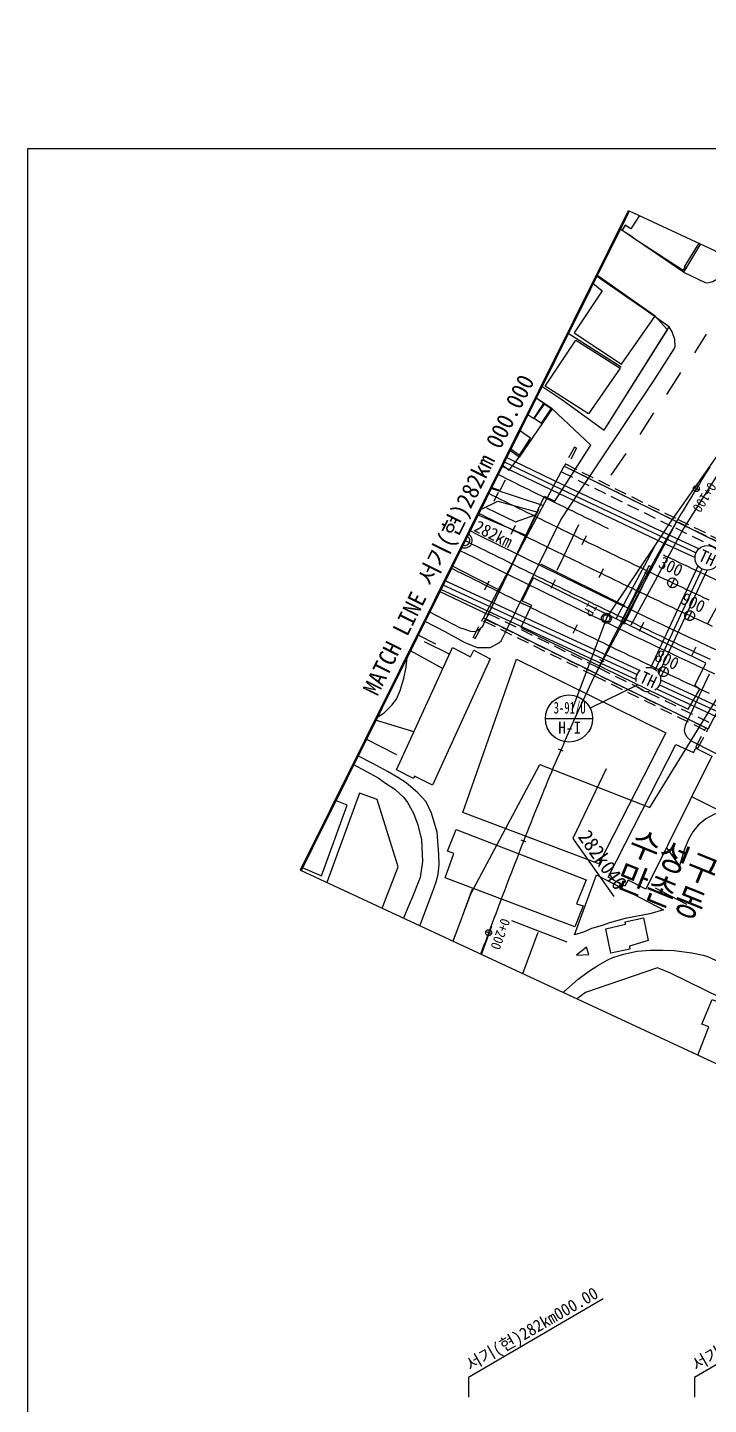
# Model space of a CAD drawing. Header units: millimetres. Extents: x 4198 to 4994, y 1103 to 1809.
# Drawn here: x 4197.9 to 4336.5, y 1363.4 to 1643.8 of the extents above; entities that cross this region are included whole.
import ezdxf
from ezdxf.enums import TextEntityAlignment as Align
from ezdxf.xclip import XClip

# ---------------------------------------------------------------- set-up
doc = ezdxf.new("R2010")
doc.units = ezdxf.units.MM
doc.header["$LTSCALE"] = 10
doc.header["$MEASUREMENT"] = 0
doc.header["$XCLIPFRAME"] = 2
for name, pattern in [('A-CENTR01', [2, 1.25, -0.25, 0.25, -0.25]), ('DASHED', [0.75, 0.5, -0.25]), ('HIDDEN', [0.375, 0.25, -0.125])]:
    doc.linetypes.add(name, pattern=pattern)
for name, color, linetype in [('TD-MANH', 4, 'Continuous'), ('TN-CABL', 4, 'Continuous'), ('TN-MACL', 6, 'A-CENTR01'), ('TN-MACT', 6, 'Continuous'), ('TN-MANH', 4, 'Continuous'), ('TZ-BASE', 253, 'Continuous'), ('TZ-CABL', 4, 'Continuous'), ('TZ-LEAL', 1, 'Continuous'), ('TZ-LEAT', 3, 'Continuous')]:
    doc.layers.add(name, color=color, linetype=linetype)
doc.layers.add('TX-PAPR', color=2, linetype='Continuous', plot=False)
doc.styles.get("Standard").update_dxf_attribs({"font": 'GulimChe.ttf'})
doc.styles.add('SYMBTEXT', font='GulimChe.ttf')
doc.linetypes.add('TRACKS', pattern='A,3.81,[130,ltypeshp.shx,S=6.35,R=0,X=0,Y=0],3.81', length=7.62)
doc.linetypes.add('ZIGZAG', pattern='A,0.0001,-0.2,[131,ltypeshp.shx,S=0.2,R=0,X=-0.2,Y=0],-0.4,[131,ltypeshp.shx,S=0.2,R=180,X=0.2,Y=0],-0.2', length=0.8001)

# ---------------------------------------------------------------- blocks, each defined once
blk = doc.blocks.new('TTTW101-2')
blk.add_line((-6, 0), (6, 0))
blk.add_circle((0, 0), 6)
at = {"style": 'SYMBTEXT'}
for tag, p in [('TTTW_TITLE_1', (0.17, 2.77)), ('TTTW_TITLE_2', (0.17, -2.31))]:
    blk.add_attdef(tag, text='', height=3, dxfattribs=at).set_placement(p, align=Align.MIDDLE_CENTER)
blk = doc.blocks.new('jd-fjfj56fjfj')
at = {"layer": 'TZ-BASE', "flags": 128}
for points in [[(68.53, 37.75), (58.93, 33.04)], [(62.18, 20.69), (55.41, 6.53), (63.77, -5.33)]]:
    blk.add_lwpolyline(points, dxfattribs=at)
at = {"layer": 'TZ-BASE'}
ref = blk.add_blockref('TTTW101-2', (54.62, 30.92), dxfattribs=dict(at, xscale=0.7999999999651517, yscale=0.7999999999651517, zscale=0.7999999999651517, rotation=359.999999997014))
ref.add_attrib('TTTW_TITLE_1', '3-91/U', dxfattribs={"layer": '0', "height": 2.4, "style": 'SYMBTEXT', "width": 0.7}).set_placement((54.75, 33.14), align=Align.MIDDLE_CENTER)
ref.add_attrib('TTTW_TITLE_2', 'H-I', dxfattribs={"layer": '0', "height": 2.4, "style": 'SYMBTEXT'}).set_placement((54.75, 29.07), align=Align.MIDDLE_CENTER)
blk.add_text('282k046', height=3, rotation=305.1994, dxfattribs=at).set_placement((56.32, 6.85))
blk = doc.blocks.new('1-IP')
at = {"color": 0}
for radius in [1, 0.7]:
    blk.add_circle((0, 0), radius, dxfattribs=at)
blk = doc.blocks.new('JD-DHDHGDGH')
at = {"layer": 'TZ-BASE', "linetype": 'HIDDEN'}
for p, q in [((22.3, 19.03), (20.23, 15.15)), ((22.75, 18.81), (20.91, 15.37)), ((22.75, 18.81), (22.3, 19.03)), ((19.62, 13.99), (20.23, 15.14)), ((42.5, 2.73), (43.34, 4.31)), ((42.51, 2.72), (43.35, 4.31)), ((66, -7.4), (43.12, 3.87)), ((65.78, -6.74), (43.35, 4.31)), ((65.39, -8.55), (42.51, 2.72)), ((1.68, -19.71), (3.75, -15.82)), ((2.13, -19.93), (4.19, -16.05)), ((4.36, -14.67), (3.75, -15.82)), ((27.24, -25.95), (26.39, -27.54)), ((27.25, -25.95), (26.4, -27.54)), ((47, -42.04), (49.07, -38.16)), ((47.45, -42.26), (49.52, -38.37)), ((50.13, -37.22), (49.52, -38.37))]:
    blk.add_line(p, q, dxfattribs=at)
at = {"layer": 'TZ-BASE'}
for p, q in [((6.76, 9.78), (5.87, 7.98)), ((6.76, 9.78), (5.87, 7.98)), ((47.64, 10.25), (46.6, 10.88)), ((10.21, 3.04), (9.33, 1.24)), ((43.09, 3.84), (26.65, -27.05)), ((43.1, 3.83), (26.66, -27.06)), ((0.45, 0.9), (-0.45, -0.9)), ((0.45, 0.9), (-0.45, -0.9)), ((0.45, 0.9), (-0.45, -0.9)), ((24.7, 0.95), (23.82, -0.85)), ((24.7, 0.95), (23.82, -0.85)), ((28.83, -15.82), (39.94, 0.81)), ((4.9, -8.3), (4.01, -10.1)), ((18.37, -7.97), (17.49, -9.76)), ((18.37, -7.97), (17.49, -9.76)), ((18.37, -7.97), (17.49, -9.76)), ((28.17, -5.76), (27.29, -7.56)), ((37.53, -6.98), (36.66, -6.5)), ((42.71, -7.7), (41.86, -9.51)), ((42.71, -7.7), (41.86, -9.51)), ((28.83, -15.82), (21.81, -34.54)), ((36.36, -16.68), (35.49, -18.49)), ((46.2, -14.37), (45.35, -16.18)), ((22.84, -17.13), (21.96, -18.93)), ((28.34, -24.71), (27.45, -24.27)), ((40.85, -25.8), (39.99, -27.61)), ((20, -42.86), (19.08, -42.46)), ((12.42, -61.35), (11.49, -60.98)), ((5.4, -80.07), (4.26, -79.64))]:
    blk.add_line(p, q, dxfattribs=at)
at = {"layer": 'TZ-BASE', "flags": 128}
blk.add_lwpolyline([(49.85, 14.98), (49.32, 14.13), (48.79, 13.28), (48.26, 12.43), (47.74, 11.58), (47.22, 10.72), (46.7, 9.87), (46.18, 9.02), (45.66, 8.16), (45.15, 7.3), (44.64, 6.44), (44.12, 5.58), (44.06, 5.48, 0.030504), (20.43, -40.62), (20.38, -40.73), (19.98, -41.64), (19.58, -42.56), (19.18, -43.48), (18.79, -44.4), (18.4, -45.32), (18.01, -46.24), (17.62, -47.16), (17.24, -48.08), (16.85, -49.01), (16.47, -49.93), (16.09, -50.85), (15.71, -51.78), (15.33, -52.71), (14.96, -53.63), (14.58, -54.56), (14.21, -55.49), (13.84, -56.42), (13.47, -57.35), (13.1, -58.27), (12.73, -59.2), (12.36, -60.13), (12, -61.07), (11.63, -62), (11.27, -62.93), (10.91, -63.86), (10.55, -64.79), (10.19, -65.73), (9.83, -66.66), (9.47, -67.59), (9.11, -68.53), (8.76, -69.46), (8.4, -70.4), (8.05, -71.33), (7.69, -72.27), (7.34, -73.2), (6.98, -74.14), (6.63, -75.07), (6.28, -76.01), (5.92, -76.94), (5.57, -77.88), (5.22, -78.82), (4.87, -79.75), (4.52, -80.69), (4.17, -81.62), (3.82, -82.56), (3.47, -83.5), (-16.15, -135.83)], format="xyb", dxfattribs=at)
at = {"layer": 'TZ-BASE', "ltscale": 10, "flags": 128}
blk.add_lwpolyline([(-21.71, -133.24), (-7.86, -96.23), (1.2, -71.97), (15.27, -45.61), (37.64, -54.38), (51.53, -31.92), (56.44, -23.99), (59.27, -19.41), (64.35, -11.18), (69.69, -2.56), (73.36, 3.38), (75.83, 7.52), (78.06, 10.98), (91.84, 33.25), (93.94, 36.65), (106.15, 56.39), (114.44, 69.8), (123.56, 84.53), (124.22, 85.6)], dxfattribs=at)
at = {"layer": 'TZ-BASE', "flags": 128}
for points in [[(3.78, -15.77), (20.22, 15.12)], [(20.22, 15.12), (43.09, 3.85)], [(65.98, -7.43), (43.11, 3.84)], [(49.54, -38.32), (65.98, -7.43)], [(26.65, -27.04), (3.78, -15.77)], [(26.67, -27.05), (49.54, -38.32)]]:
    blk.add_lwpolyline(points, dxfattribs=at)
at = {"layer": 'TZ-BASE', "linetype": 'HIDDEN'}
for points in [[(20.23, 15.15), (43.11, 3.87)], [(20.47, 15.59), (43.34, 4.31)], [(19.66, 13.98), (42.5, 2.73)], [(26.39, -27.54), (3.53, -16.27)], [(26.63, -27.09), (3.75, -15.82)], [(27.24, -25.95), (4.36, -14.67)], [(2.13, -19.93), (1.68, -19.71)], [(26.4, -27.54), (49.28, -38.81)], [(26.64, -27.1), (49.52, -38.37)], [(27.25, -25.95), (50.13, -37.22)], [(47, -42.04), (47.45, -42.26)]]:
    blk.add_lwpolyline(points, dxfattribs=at)
at = {"layer": 'TZ-BASE', "linetype": 'DASHED', "ltscale": 5, "flags": 128}
blk.add_lwpolyline([(6.71, 13.49), (7.53, 13.08), (8.42, 12.64), (9.32, 12.2), (10.21, 11.75), (11.11, 11.31), (12.01, 10.87), (12.9, 10.43), (13.8, 9.98), (14.7, 9.54), (15.6, 9.1), (16.49, 8.66), (17.39, 8.22), (18.29, 7.78), (19.19, 7.34), (20.08, 6.9), (20.98, 6.46), (21.88, 6.02), (22.78, 5.58), (23.68, 5.14), (24.58, 4.7), (25.48, 4.27), (26.38, 3.83), (27.27, 3.39), (28.17, 2.95), (29.07, 2.52), (29.98, 2.08), (30.88, 1.65), (31.78, 1.21), (32.68, 0.78), (33.58, 0.35), (34.48, -0.09), (35.38, -0.52), (36.28, -0.95), (37.19, -1.38), (38.09, -1.81), (38.99, -2.24), (39.89, -2.67), (40.8, -3.1), (41.7, -3.53), (42.6, -3.96), (43.51, -4.39), (44.41, -4.81), (45.32, -5.24), (46.22, -5.66), (47.13, -6.09), (48.03, -6.51), (48.94, -6.94), (49.85, -7.36), (50.75, -7.78), (51.66, -8.2), (52.57, -8.62), (53.47, -9.04), (54.38, -9.46), (55.29, -9.88), (56.2, -10.3), (57.11, -10.72), (58.02, -11.13), (58.93, -11.55), (59.84, -11.96), (60.75, -12.38), (61.66, -12.79), (62.57, -13.2), (63.48, -13.62), (64.39, -14.03), (65.3, -14.44), (66.21, -14.85), (67.13, -15.25), (68.04, -15.66), (68.95, -16.07), (69.87, -16.47), (70.78, -16.88), (71.7, -17.28), (72.61, -17.69), (73.53, -18.09), (74.44, -18.49), (75.36, -18.89), (76.28, -19.29), (77.19, -19.69), (78.11, -20.08), (79.03, -20.48), (79.95, -20.87), (80.87, -21.27), (81.79, -21.66), (82.71, -22.05), (83.63, -22.45), (84.55, -22.84), (85.47, -23.23), (86.39, -23.61), (87.31, -24), (88.24, -24.39), (89.16, -24.77), (90.08, -25.16), (91.01, -25.54), (91.93, -25.92), (92.85, -26.3), (93.78, -26.68), (94.71, -27.06), (95.63, -27.43), (96.56, -27.81), (97.49, -28.19), (98.41, -28.56), (99.34, -28.93), (100.27, -29.3), (101.2, -29.67), (102.13, -30.04), (103.06, -30.41), (103.99, -30.77), (104.92, -31.14), (105.85, -31.5), (106.78, -31.87), (107.72, -32.23), (108.65, -32.59), (109.58, -32.94), (110.52, -33.3), (111.45, -33.66), (112.39, -34.01), (113.32, -34.37), (114.26, -34.72), (115.19, -35.07), (116.13, -35.42), (117.07, -35.76), (118.01, -36.11), (118.95, -36.46), (119.89, -36.8), (120.82, -37.14), (121.77, -37.48), (122.71, -37.82), (123.65, -38.16), (124.59, -38.5), (125.53, -38.83), (126.47, -39.16), (127.42, -39.5), (128.36, -39.83), (129.31, -40.16), (130.25, -40.48), (131.2, -40.81), (131.46, -40.9, 0.144555), (470.97, -55.7), (471.25, -55.63), (472.22, -55.38), (473.19, -55.14), (474.16, -54.89), (475.13, -54.65), (476.1, -54.4), (477.06, -54.15), (478.03, -53.9), (479, -53.64), (479.97, -53.39), (480.93, -53.13), (481.9, -52.88), (482.87, -52.62), (483.83, -52.36), (484.8, -52.09), (485.76, -51.83), (486.72, -51.57), (487.69, -51.3), (488.65, -51.03), (489.62, -50.76), (490.58, -50.49), (491.54, -50.22), (492.5, -49.95), (493.46, -49.67), (494.42, -49.4), (495.39, -49.12), (496.35, -48.84), (497.31, -48.56), (498.27, -48.28), (499.22, -48), (500.18, -47.71), (501.14, -47.43), (502.1, -47.14), (503.06, -46.85), (504.02, -46.57), (504.97, -46.28), (505.93, -45.98), (506.89, -45.69), (507.84, -45.4), (508.8, -45.1), (509.75, -44.81), (510.71, -44.51), (511.66, -44.21), (512.61, -43.91), (513.57, -43.61), (514.52, -43.31), (515.47, -43), (516.43, -42.7), (517.38, -42.39), (518.33, -42.09), (519.28, -41.78), (520.23, -41.47), (521.18, -41.16), (522.14, -40.85), (523.09, -40.54), (524.04, -40.23), (524.98, -39.91), (525.93, -39.6), (526.88, -39.28), (527.83, -38.96), (528.78, -38.65), (529.73, -38.33), (530.67, -38.01), (531.62, -37.69), (532.57, -37.36), (533.51, -37.04), (534.46, -36.72), (535.41, -36.39), (536.35, -36.07), (537.3, -35.74), (538.24, -35.41), (539.19, -35.09), (540.13, -34.76), (541.08, -34.43), (542.02, -34.1), (542.96, -33.76), (543.91, -33.43), (544.85, -33.1), (545.79, -32.76), (546.73, -32.43), (547.67, -32.09), (548.62, -31.76), (549.56, -31.42), (550.5, -31.08), (551.44, -30.74), (552.38, -30.4), (553.32, -30.06), (554.26, -29.72), (555.2, -29.38), (556.14, -29.04), (557.08, -28.69), (558.02, -28.35), (558.96, -28.01), (559.9, -27.66), (560.83, -27.32), (561.77, -26.97), (562.71, -26.62), (563.65, -26.27), (564.58, -25.93), (565.52, -25.58), (566.46, -25.23), (567.4, -24.88), (568.33, -24.53), (569.27, -24.18), (570.2, -23.82), (571.14, -23.47), (572.08, -23.12), (573.01, -22.77), (573.95, -22.41), (574.88, -22.06), (575.82, -21.7), (576.75, -21.35), (577.69, -20.99), (578.62, -20.63), (579.55, -20.28), (580.49, -19.92), (581.42, -19.56), (582.36, -19.2), (583.29, -18.85), (584.22, -18.49), (585.16, -18.13), (586.09, -17.77), (587.02, -17.41), (587.95, -17.05), (588.89, -16.69), (589.82, -16.32), (590.75, -15.96), (591.68, -15.6), (592.62, -15.24), (593.55, -14.88), (594.48, -14.51), (595.41, -14.15), (596.34, -13.79), (597.28, -13.42), (598.21, -13.06), (599.14, -12.7), (600.07, -12.33), (601, -11.97), (601.93, -11.6), (602.86, -11.24), (603.79, -10.87), (604.72, -10.51), (605.66, -10.14), (606.59, -9.77), (607.52, -9.41), (608.45, -9.04), (609.38, -8.68), (610.31, -8.31), (611.24, -7.94), (612.17, -7.58), (613.1, -7.21), (614.03, -6.84), (614.96, -6.48), (615.89, -6.11), (616.82, -5.74), (617.75, -5.37), (618.68, -5.01), (619.61, -4.64), (620.54, -4.27), (621.47, -3.91), (622.4, -3.54)], format="xyb", dxfattribs=at)
at = {"layer": 'TZ-BASE'}
for points in [[(4.79, 9.63), (5.53, 9.27), (6.42, 8.82), (7.32, 8.38), (8.22, 7.94), (9.11, 7.49), (10.01, 7.05), (10.91, 6.61), (11.8, 6.16), (12.7, 5.72), (13.6, 5.28), (14.49, 4.84), (15.39, 4.4), (16.29, 3.95), (17.19, 3.51), (18.08, 3.07), (18.98, 2.63), (19.88, 2.19), (20.78, 1.75), (21.68, 1.31), (22.57, 0.87), (23.47, 0.44), (24.37, 0), (25.27, -0.44), (26.17, -0.88), (27.07, -1.31), (27.97, -1.75), (28.87, -2.19), (29.77, -2.62), (30.67, -3.06), (31.57, -3.49), (32.47, -3.92), (33.37, -4.36), (34.27, -4.79), (35.18, -5.22), (36.08, -5.65), (36.98, -6.09), (37.88, -6.52), (38.79, -6.95), (39.69, -7.38), (40.59, -7.81), (41.5, -8.23), (42.4, -8.66), (43.3, -9.09), (44.21, -9.52), (45.11, -9.94), (46.02, -10.37), (46.92, -10.79), (47.83, -11.22), (48.73, -11.64), (49.64, -12.06)], [(4.79, 9.63), (5.53, 9.27), (6.42, 8.82), (7.32, 8.38), (8.22, 7.94), (9.11, 7.49), (10.01, 7.05), (10.91, 6.61), (11.8, 6.16), (12.7, 5.72), (13.6, 5.28), (14.49, 4.84), (15.39, 4.4), (16.29, 3.95), (17.19, 3.51), (18.08, 3.07), (18.98, 2.63), (19.88, 2.19), (20.78, 1.75), (21.68, 1.31), (22.57, 0.87), (23.47, 0.44), (24.37, 0), (25.27, -0.44), (26.17, -0.88), (27.07, -1.31), (27.97, -1.75), (28.87, -2.19), (29.77, -2.62), (30.67, -3.06), (31.57, -3.49), (32.47, -3.92), (33.37, -4.36), (34.27, -4.79), (35.18, -5.22), (36.08, -5.65), (36.98, -6.09), (37.88, -6.52), (38.79, -6.95), (39.69, -7.38), (40.59, -7.81), (41.5, -8.23), (42.4, -8.66), (43.3, -9.09), (44.21, -9.52), (45.11, -9.94), (46.02, -10.37), (46.92, -10.79), (47.83, -11.22), (48.73, -11.64), (49.64, -12.06)], [(2.79, 5.6), (3.52, 5.23), (4.42, 4.79), (5.31, 4.35), (6.21, 3.9), (7.11, 3.46), (8, 3.01), (8.9, 2.57), (9.79, 2.13), (10.69, 1.68), (11.59, 1.24), (12.48, 0.8), (13.38, 0.36), (14.28, -0.09), (15.18, -0.53), (16.07, -0.97), (16.97, -1.41), (17.87, -1.85), (18.77, -2.29), (19.66, -2.73), (20.56, -3.17), (21.46, -3.61), (22.36, -4.05), (23.26, -4.49), (24.16, -4.92), (25.06, -5.36), (25.96, -5.8), (26.86, -6.24), (27.76, -6.67), (28.66, -7.11), (29.56, -7.54), (30.46, -7.98), (31.36, -8.41), (32.26, -8.85), (33.16, -9.28), (34.06, -9.71), (34.96, -10.15), (35.86, -10.58), (36.77, -11.01), (37.67, -11.44), (38.57, -11.87), (39.47, -12.3), (40.38, -12.73), (41.28, -13.16), (42.18, -13.59), (43.09, -14.01), (43.99, -14.44), (44.9, -14.87), (45.8, -15.29), (46.71, -15.72), (47.61, -16.14), (48.52, -16.56), (49.43, -16.99), (50.33, -17.41)], [(50.03, -24.25), (49.13, -23.82), (48.22, -23.4), (47.32, -22.98), (46.41, -22.55), (45.5, -22.13), (44.6, -21.7), (43.7, -21.28), (42.79, -20.85), (41.89, -20.42), (40.98, -19.99), (40.08, -19.57), (39.18, -19.14), (38.27, -18.71), (37.37, -18.28), (36.47, -17.85), (35.57, -17.41), (34.66, -16.98), (33.76, -16.55), (32.86, -16.12), (31.96, -15.68), (31.06, -15.25), (30.16, -14.82), (29.26, -14.38), (28.36, -13.95), (27.46, -13.51), (26.56, -13.07), (25.66, -12.64), (24.76, -12.2), (23.86, -11.76), (22.96, -11.32), (22.06, -10.89), (21.16, -10.45), (20.26, -10.01), (19.37, -9.57), (18.47, -9.13), (17.57, -8.69), (16.67, -8.25), (15.78, -7.81), (14.88, -7.36), (13.98, -6.92), (13.08, -6.48), (12.19, -6.04), (11.29, -5.6), (10.39, -5.15), (9.5, -4.71), (8.6, -4.27), (7.7, -3.82), (6.81, -3.38), (5.91, -2.94), (5.02, -2.49), (4.12, -2.05), (3.22, -1.6), (2.33, -1.16), (1.43, -0.71), (0.54, -0.27), (0, 0)], [(1, 2.02), (2.44, 1.3), (4.23, 0.41), (6.02, -0.47), (7.81, -1.36), (9.6, -2.25), (11.4, -3.14), (13.19, -4.02), (14.99, -4.9), (16.78, -5.79), (18.58, -6.67), (20.37, -7.55), (22.17, -8.42), (23.97, -9.3), (25.77, -10.18), (27.56, -11.05), (29.36, -11.92), (31.17, -12.79), (32.97, -13.66), (34.77, -14.52), (36.58, -15.38), (38.38, -16.25), (40.19, -17.1), (41.99, -17.96), (43.8, -18.82), (45.61, -19.67), (47.42, -20.52), (49.24, -21.36), (51.05, -22.21)], [(-1, -2.02), (0.43, -2.73), (2.22, -3.62), (4.01, -4.51), (5.8, -5.4), (7.6, -6.29), (9.39, -7.17), (11.18, -8.06), (12.98, -8.94), (14.77, -9.83), (16.57, -10.71), (18.36, -11.59), (20.16, -12.47), (21.95, -13.35), (23.75, -14.22), (25.55, -15.1), (27.35, -15.97), (29.15, -16.84), (30.95, -17.71), (32.75, -18.58), (34.56, -19.44), (36.36, -20.31), (38.17, -21.17), (39.97, -22.03), (41.78, -22.88), (43.59, -23.74), (45.4, -24.59), (47.21, -25.44), (49.02, -26.29), (50.83, -27.13)], [(-2.79, -5.6), (-2.45, -5.77), (-1.55, -6.21), (-0.66, -6.66), (0.24, -7.1), (1.14, -7.55), (2.03, -8), (2.93, -8.44), (3.82, -8.88), (4.72, -9.33), (5.61, -9.77), (6.51, -10.22), (7.41, -10.66), (8.3, -11.1), (9.2, -11.55), (10.1, -11.99), (10.99, -12.43), (11.89, -12.88), (12.79, -13.32), (13.68, -13.76), (14.58, -14.2), (15.48, -14.64), (16.37, -15.08), (17.27, -15.53), (18.17, -15.97), (19.07, -16.41), (19.97, -16.84), (20.86, -17.28), (21.76, -17.72), (22.66, -18.16), (23.56, -18.6), (24.46, -19.04), (25.36, -19.47), (26.26, -19.91), (27.16, -20.35), (28.06, -20.78), (28.96, -21.22), (29.86, -21.65), (30.76, -22.09), (31.66, -22.52), (32.56, -22.95), (33.46, -23.39), (34.37, -23.82), (35.27, -24.25), (36.17, -24.68), (37.07, -25.11), (37.98, -25.54), (38.88, -25.97), (39.78, -26.4), (40.68, -26.83), (41.59, -27.26), (42.49, -27.69), (43.4, -28.11), (44.3, -28.54), (45.21, -28.97), (46.11, -29.39), (47.02, -29.81), (47.92, -30.24), (48.83, -30.66), (49.74, -31.08)]]:
    blk.add_lwpolyline(points, dxfattribs=at)
at = {"layer": 'TZ-BASE', "extrusion": (-0.066059, -0.086051, 0.994098), "elevation": 47.25, "flags": 128}
blk.add_lwpolyline([(-0.59, 13.16), (5.85, 14.48), (8.26, 18.28)], dxfattribs=at)
at = {"layer": 'TZ-BASE', "extrusion": (-0.040653, 0.019084, 0.998991), "elevation": 49.68, "flags": 128}
blk.add_lwpolyline([(11.62, 13.2), (11.62, 1.97)], dxfattribs=at)
at = {"layer": 'TZ-BASE', "elevation": 53.29, "flags": 128}
blk.add_lwpolyline([(10.5, -24.15), (40.9, -39.13), (27.25, -65.85), (-0.39, -55.35), (10.5, -24.15)], dxfattribs=at)
at = {"layer": 'TZ-BASE'}
for points in [[(44.5, 54.62, 51.67), (49.06, 52.46, 51.6), (49.67, 52.55, 51.72), (50.48, 52.73, 51.72), (51.86, 53.58, 51.72), (52.18, 54.17, 51.72), (53.61, 56.34, 51.43), (83.59, 104.47, 48.72)], [(45.2, 90.85, 50.61), (60.42, 81.3, 49.99), (44.5, 54.62, 51.77), (31.58, 63.48, 51.71)], [(30.9, -15.79, 53.69), (37.16, -4, 53.74), (38.74, -0.99, 53.69), (42.08, 3.99, 53.69), (61.1, 30.98, 52.44), (78.73, 56.64, 51.06), (60.95, 28.53, 52.54), (44.48, 2.45, 53.36), (33.77, -17.23, 53.51)], [(15.64, 31.43, 51.46), (19.72, 28.69, 51.64), (28.33, 22.5, 53.15), (41.26, 42.94, 51.9), (38.76, 45.68, 51.87), (26.88, 54.03, 51.75)], [(15.64, 31.43, 51.46), (19.72, 28.69, 51.64), (28.33, 22.5, 53.15), (41.62, 43.54, 51.9), (26.84, 53.96, 51.75)], [(38.65, 45.6, 66.06), (26.78, 53.83, 65.27)], [(26.07, 52.4, 62.63), (27.94, 50.85, 58.89), (22.25, 42.3, 58.97), (31.91, 35.91, 67.85), (38.65, 45.6, 66.06), (38.65, 45.6, 66.06)], [(-8.16, -16.39, 51.75), (-4.07, -18.52, 52.21), (-0.01, -20.79, 52.54), (2.52, -21.77, 53.13), (3.73, -21.8, 52.92), (5.17, -21.8, 53.28), (5.71, -21.5, 53.49), (6.89, -20.8, 53.51), (7.36, -20.42, 53.62), (8.2, -18.76, 53.59), (19.54, 4.23, 53.44), (21.51, 7.18, 53.49), (38.66, 32.84, 52.77), (42.63, 39.02, 52.44), (42.85, 39.5, 52.44), (42.75, 40.93, 52.44), (42.23, 42.53, 52.16), (41.62, 43.54, 51.9)], [(46.85, 38.23, 52.26), (49.17, 42.02, 52.11)], [(43.87, 34.25, 52.51), (41.05, 29.73, 52.51)], [(-7.23, -14.54, 51.94), (-0.96, -17.76, 52.62), (-0.42, -17.9, 52.82), (1.17, -18.47, 52.95), (2.08, -18.49, 53), (2.71, -18.27, 53.28), (3.69, -17.44, 53.36), (4.06, -16.49, 53.46), (16.22, 9.04, 53.54), (18.3, 8.01, 53.46), (24.9, 18.24, 53.44), (25.63, 19.45, 53.33), (17.76, 26.84, 51.39), (14.46, 29.06, 51.39)], [(12.79, 25.7, 54.39), (14.01, 24.88, 54.38), (16.1, 27.93, 54.33), (14.45, 29.05, 54.38)], [(38.43, 25.98, 52.51), (35.59, 21.61, 52.77)], [(9.31, 18.72, 54.3), (11.15, 17.42, 54.28), (13.37, 20.84, 54.61), (13.37, 20.84, 54.61)], [(13.37, 20.84, 54.61), (11.15, 22.42, 54.53)], [(7.65, 15.37, 54.27), (9.02, 14.35, 54.33), (11.05, 17, 54.49), (9.14, 18.37, 54.37)], [(32.76, 17.7, 53), (29.74, 13.32, 53)], [(5.3, 10.64, 51.04), (16, 7.11, 50.88)], [(3.24, 6.52, 50.59), (3.52, 6.45, 50.64), (6.68, 8.05, 50.82), (14.85, 5.78, 50.64)], [(3.98, -16.68, 54.79), (15.06, 6.41, 54.28)], [(12.47, 1.01, 44.92), (2.6, 5.23, 45.13)], [(23.13, 3.18, 53.15), (18.74, -6.1, 53.31)], [(-2.57, -5.17, 46.92), (1.88, -7.47, 46.86), (7.13, -10.12, 46.88)], [(15.43, -4.77, 53.26), (32.54, -13.28, 53.77)], [(49.38, -17.01, 53.56), (51.79, -12.67, 53.21)], [(-9.56, -19.21, 52.04), (-5.99, -21.05, 52.36)], [(-11.13, -22.37, 51.5), (-4.46, -26.03, 52.26)], [(-8.3, -20.57, 51.34), (-3.07, -23.15, 52.03)], [(46.18, -23.41, 53.59), (47.09, -21.64, 53.56)], [(-10.4, -38.95, 52.2), (-18.66, -36.45, 51.48), (-16.41, -35.1, 51.39), (-14.88, -33.52, 51.46), (-13.94, -32.32, 51.63), (-13.16, -30.55, 51.64), (-12.41, -28.08, 51.63), (-11.96, -25.76, 51.52), (-11.77, -23.86, 51.45), (-11.79, -23.69, 51.44)], [(114.06, -75.98, 48.82), (63.9, -49.91, 51.52), (46.17, -40.84, 53.06), (45.24, -40.05, 53.31), (44.83, -39.31, 53.33), (44.71, -38.65, 53.31), (44.92, -37.59, 53.31), (49.83, -27.14, 53.39)], [(-13.86, -43.62, 51.87), (-20.12, -40.44, 51.34)], [(-28.64, -130.01, 51.94), (-15.99, -96.47, 52.51), (-6.6, -71.61, 52.95), (-5.91, -69.72, 52.95), (-5.46, -68.01, 52.95), (-5.22, -65.9, 52.95), (-5.3, -63.92, 53), (-5.65, -59.35, 52.77), (-6.82, -55.53, 53), (-7.88, -53.18, 52.67), (-9.61, -51.34, 52.59), (-11.94, -49.36, 52.31), (-13.64, -48.22, 52.26), (-15.77, -47.04, 52.28), (-18.74, -45.39, 52.03), (-21.8, -43.82, 51.74)], [(-22.69, -45.62, 52.51), (-17.64, -48.35, 52.67), (-16.16, -49.38, 52.57), (-14.24, -50.63, 52.59), (-12.42, -52.33, 52.64), (-11.66, -53.33, 52.67), (-10.44, -55.48, 52.95), (-9.61, -57.91, 53), (-8.8, -60.91, 53), (-8.62, -65.33, 52.92), (-9.1, -68.62, 52.87), (-10.94, -73.2, 53.03), (-10.99, -73.27, 53.03), (-25.35, -108.26, 52.85), (-32.8, -128.08, 52.3)], [(-33.14, -66.61, 58.08), (-29.21, -68.25, 57.86), (-23.98, -53.9, 57.99), (-26.35, -52.96, 57.99)], [(46.31, -52.22, 52.34), (52.5, -55.29, 52.05), (50.84, -55.72, 52.2), (49.04, -56.66, 52.46), (47.48, -57.99, 52.48), (46.42, -59.32, 52.48), (45.53, -60.85, 52.48), (44.72, -62.87, 52.48), (43.73, -66.17, 52.41), (41.2, -62.62, 52.43)], [(1.5, -70.98, 52.95), (-0.17, -75.37, 52.95)], [(38.73, -70.71, 52.39), (45.11, -74.05, 52.1)], [(9.48, -77.35, 52.72), (20.77, -81.74, 52.72)], [(-13.25, -128.98, 52.28), (5.49, -78.52, 52.98)], [(-2.09, -80.61, 52.67), (-3.75, -85.22, 52.67)], [(7.17, -100.65, 52.62), (14.93, -79.72, 52.82)], [(-0.48, -143.12, 52.03), (11.34, -111.92, 52.49), (14.38, -103.4, 52.72), (17.41, -95.78, 52.9), (17.87, -94.9, 52.95), (18.25, -94.13, 52.9), (19.13, -92.96, 52.95), (20.14, -91.91, 52.9), (23.1, -89.34, 52.9), (25.18, -87.75, 52.87), (27.09, -86.51, 52.9), (29, -85.43, 52.95), (30.14, -84.93, 52.74), (32.27, -84.23, 52.77), (35.08, -83.63, 52.62), (37.69, -83.4, 52.62), (40.31, -83.44, 52.44), (42.63, -83.5, 52.39), (46.22, -83.98, 52.08), (48.53, -84.42, 52.13), (49.39, -84.67, 52.08), (53.56, -86.6, 51.8)], [(90.98, -113.37, 51.01), (69.66, -101.77, 51.12), (41.87, -88.08, 52.47), (39.21, -87.04, 52.48), (24.59, -92.06, 52.77), (23.76, -92.64, 52.77), (22.97, -93.21, 52.77), (22.06, -94.29, 52.77), (21.33, -95.64, 52.77), (17.07, -105.82, 52.9), (6.22, -134.77, 52.44), (2.61, -144.56, 52.31)], [(50.35, -93.47, 60.68), (64.72, -99.45, 60.55), (62.98, -104.66, 62.66), (61.87, -104.14, 62.66), (59.76, -109.2, 57.7), (60.55, -109.66, 57.7), (58.63, -115.16, 57.44), (57.98, -114.91, 60.74), (55.77, -120.07, 60.74), (50.38, -118.14, 60.81), (50.03, -118.7, 59.83), (44.62, -116.57, 59.82), (44.86, -115.78, 60.46), (43.99, -115.37, 60.56), (47.24, -107.24, 60.56), (46.61, -106.94, 60.55), (49.66, -99.02, 60.55), (48.22, -98.45, 60.55), (50.35, -93.47, 60.68)], [(35.61, -102.69, 56.73), (43.33, -105.71, 56.73), (38.7, -118.59, 56.73), (30.75, -115.61, 56.73), (35.61, -102.69, 56.73)]]:
    blk.add_polyline3d(points, dxfattribs=at)
for points in [[(32.04, 63.19, 62.8), (34.06, 61.89, 62.8), (33.98, 61.83, 62.8), (44.47, 55.04, 62.55), (44.9, 55.64, 62.68), (44.71, 55.77, 62.68), (52.41, 68.07, 62.53), (51.87, 68.42, 64.22), (53.27, 70.79, 64.22), (45.02, 75.75, 59.13), (40.68, 68.7, 57.61), (37.87, 70.36, 55.49), (37.05, 70.9, 55.49), (34.91, 67.67, 54.85), (36.05, 66.97, 54.85), (33.8, 63.48, 54.85), (32.67, 64.21, 57.93), (32.04, 63.19, 62.8)], [(25.18, 25.77, 65.52), (16.37, 31.42, 57.48), (22.59, 40.79, 57.48), (31.61, 35.09, 63.83), (25.18, 25.77, 65.52)], [(37.45, -5.14, 54.23), (31.76, -16.68, 54.33), (32.41, -16.99, 54.36), (38.15, -5.36, 54.23), (37.45, -5.14, 54.23)], [(11.37, -17.7, 53.36), (45.49, -34.32, 53.46), (47.81, -30.24, 53.46), (46.8, -29.49, 53.46), (49.06, -24.95, 53.46), (13.93, -7.62, 53.46), (11.65, -12.27, 53.46), (13.54, -13.13, 53.46), (11.37, -17.7, 53.36)], [(-6.58, -49.84, 52.53), (-10.27, -47.99, 52.32), (-10.47, -48.43, 52.32), (-13.95, -46.67, 52.16), (-2.5, -21.77, 52.28), (1.14, -23.69, 52.75), (1.83, -22.34, 52.75), (5.14, -24.11, 52.82)], [(36.86, -70.99, 52.56), (33.28, -69.16, 52.58), (32.59, -70.39, 52.65), (29.19, -68.56, 52.7), (42.96, -41.53, 53.13), (46.55, -43.14, 52.88), (47.03, -42.25, 52.79), (50.29, -43.89, 52.56)], [(-28.09, -90.33, 61.05), (-23.87, -79.21, 61), (-19.2, -81.06, 60.95), (-13.57, -66.44, 60.98), (-17.88, -52.75, 60.98), (-21.45, -51.47, 61.02), (-29.47, -73.39, 61.02), (-34.22, -71.75, 60.98), (-39.68, -86.16, 66.82), (-37.62, -86.96, 60.91), (-35.54, -88.9, 60.91), (-33.83, -89.98, 60.91), (-31.68, -90.12, 60.91), (-29.94, -89.92, 60.91)], [(-4.03, -68.71, 52.68), (-2.27, -63.75, 52.77), (-3.53, -63.24, 52.77), (-1.8, -58.87, 52.77), (24.7, -69.1, 52.64), (22.75, -73.98, 52.8), (24.07, -74.35, 52.77), (22.4, -78.68, 52.69)], [(22.3, -80.28, 52.82), (26.77, -68.07, 53), (40.47, -75.2, 52.59), (37.67, -75.99, 52.36), (32.65, -76.93, 52.51), (29.45, -77.87, 52.51), (27.94, -78.42, 52.67), (25.8, -79.03, 52.69), (24.13, -79.77, 52.69), (22.3, -80.28, 52.82)], [(36.35, -76.83, 52.36), (37.33, -81.45, 52.33), (33.52, -82.59, 52.4), (33.6, -83.22, 52.4), (29.71, -84, 52.42), (28.73, -79.07, 52.42), (32.68, -78.12, 52.43), (32.62, -77.64, 52.45)], [(24.79, -82.8, 52.59), (22.74, -84.46, 52.57), (25.26, -84.27, 52.54), (24.79, -82.8, 52.59)]]:
    blk.add_polyline3d(points, close=True, dxfattribs=at)
at = {"layer": 'TZ-BASE', "linetype": 'Continuous'}
for points in [[(20.77, 42.4, 53.36), (31.79, 35.34, 54.56)], [(16.1, 27.93, 54.33), (17.74, 26.81, 54.43), (11.05, 17, 54.49)], [(14.08, 24.9, 53.78), (15.6, 23.92, 53.78), (17.59, 26.81, 53.78), (16.17, 27.78, 53.78), (14.08, 24.9, 53.78)], [(8.22, 12.29, 53.54), (7.13, 10.19, 53.56), (5.37, 10.8, 53.84)], [(8.22, 12.29, 53.54), (7.13, 10.19, 53.56), (5.37, 10.8, 53.84)]]:
    blk.add_polyline3d(points, dxfattribs=at)
at = {"layer": 'TZ-BASE'}
for centre, radius in [((47.12, 10.57), 0.607), ((42.28, -8.61), 1), ((42.28, -8.61), 1), ((28.83, -15.82), 1), ((28.83, -15.82), 0.7), ((45.78, -15.28), 1), ((40.42, -26.71), 1), ((4.83, -79.85), 0.607)]:
    blk.add_circle(centre, radius, dxfattribs=at)
for radius in [1.5, 1.5, 1, 1]:
    blk.add_arc((0, 0), radius, 243.5497, 63.5497, dxfattribs=at)
at = {"layer": 'TZ-BASE', "rotation": 33.59588685333062}
blk.add_blockref('1-IP', (28.83, -15.82), dxfattribs=at)
at = {"layer": 'TZ-BASE'}
for s, rotation, p in [('0+100', 238.0041, (47.98, 9.3)), ('IP', 241.3407, (24.62, -13.58)), ('0+200', 249.6929, (6.32, -79.79))]:
    blk.add_text(s, height=2, rotation=rotation, dxfattribs=at).set_placement(p, align=Align.CENTER)
for s, rotation, p in [('282km', 333.5497, (1.65, 2)), ('282km', 333.5497, (1.65, 2)), ('300', 334.6767, (39.22, -5.36)), ('300', 334.6767, (39.22, -5.36)), ('900', 334.8378, (43.76, -12.74)), ('800', 334.6327, (38.43, -24.34))]:
    blk.add_text(s, height=2.5, rotation=rotation, dxfattribs=at).set_placement(p)
at = {"layer": 'TZ-BASE', "ltscale": 10}
for s, p in [('수성구', (32.91, -63.29)), ('만촌동', (30.34, -70.13))]:
    blk.add_text(s, height=5, rotation=337.9203, dxfattribs=at).set_placement(p)
blk = doc.blocks.new('TZMH101')
at = {"linetype": 'Continuous'}
blk.add_circle((0, 0), 2.5, dxfattribs=at)
at = {"style": 'SYMBTEXT'}
blk.add_attdef('TZMH_TITLE', text='', height=2.5, dxfattribs=at).set_placement((0, 0), align=Align.MIDDLE_CENTER)
blk = doc.blocks.new('A$C0B570958')
at = {"layer": 'TD-MANH', "linetype": 'HIDDEN'}
blk.add_circle((8.85, 2.5), 2.5, dxfattribs=at)
at = {"layer": 'TD-MANH', "style": 'SYMBTEXT'}
blk.add_attdef('TZMH_TITLE', text='', height=2.5, dxfattribs=at).set_placement((8.85, 2.5), align=Align.MIDDLE_CENTER)

msp = doc.modelspace()

# ---------------------------------------------------------------- linework, layer by layer
at = {"layer": 'TN-CABL', "linetype": 'ZIGZAG', "ltscale": 0.5}
for points in [[(4325.71, 1513.03), (4335.24, 1533.5)], [(4282.46, 1530.25), (4322.02, 1512.01)], [(4326.56, 1509.92), (4339.27, 1504.06), (4362.17, 1494), (4387.42, 1483.64), (4411.12, 1474.8), (4435.85, 1466.6), (4460.55, 1459.58), (4464.17, 1458.73)]]:
    msp.add_lwpolyline(points, dxfattribs=at)
at = {"layer": 'TN-MACL', "const_width": 0.5}
msp.add_lwpolyline([(4320.35, 1606.46), (4253.51, 1472.12)], dxfattribs=at)
at = {"layer": 'TX-PAPR'}
for points in [[(4197.89, 1103.05), (4993.89, 1103.05), (4993.89, 1619.05), (4197.89, 1619.05)], [(4253.51, 1472.12), (4320.35, 1606.46), (4405.19, 1567.01), (4490, 1539.17), (4576.4, 1525.92), (4663.68, 1527.19), (4751.65, 1543.46), (4931.7, 1609.07), (4986.82, 1469.51), (4791.24, 1398.24), (4678.52, 1377.39), (4566.05, 1375.76), (4455, 1392.78), (4349.98, 1427.26)]]:
    msp.add_lwpolyline(points, close=True, dxfattribs=at)
at = {"layer": 'TZ-CABL', "flags": 128}
for points in [[(4295.36, 1556.25), (4296.8, 1555.55), (4306.84, 1550.73), (4328.04, 1540.68), (4334.63, 1537.63)], [(4294.48, 1554.45), (4295.93, 1553.75), (4305.98, 1548.92), (4327.19, 1538.86), (4333.79, 1535.82)], [(4324.79, 1513.42), (4334.42, 1534.11)], [(4282.88, 1531.16), (4322.63, 1512.84)], [(4326.44, 1512.24), (4336.23, 1533.27)], [(4282, 1529.36), (4321.79, 1511.02)], [(4282.46, 1530.25), (4322.02, 1512.01)], [(4325.95, 1509.1), (4338.86, 1503.15), (4361.78, 1493.07), (4387.05, 1482.71), (4410.79, 1473.86), (4435.56, 1465.64), (4460.3, 1458.61), (4464.15, 1457.71)], [(4326.56, 1509.92), (4339.27, 1504.06), (4362.17, 1494), (4387.42, 1483.64), (4411.12, 1474.8), (4435.85, 1466.6), (4460.55, 1459.58), (4464.17, 1458.73)], [(4326.79, 1510.92), (4339.68, 1504.97), (4362.56, 1494.92), (4387.78, 1484.57), (4411.45, 1475.75), (4436.15, 1467.56), (4460.81, 1460.55), (4464.6, 1459.66)]]:
    msp.add_lwpolyline(points, dxfattribs=at)
at = {"layer": 'TZ-CABL', "linetype": 'TRACKS', "ltscale": 0.025}
msp.add_lwpolyline([(4294.92, 1555.35), (4296.36, 1554.65), (4306.41, 1549.82), (4327.62, 1539.77), (4334.02, 1536.81)], dxfattribs=at)
at = {"layer": 'TZ-LEAL'}
for points in [[(4315.07, 1384.9), (4287.68, 1368.87), (4287.68, 1364.87)], [(4361.07, 1384.9), (4333.68, 1368.87), (4333.68, 1364.87)]]:
    msp.add_lwpolyline(points, dxfattribs=at)

# ---------------------------------------------------------------- block references
at = {"layer": 'TD-MANH', "rotation": 334.8714956889233}
msp.add_blockref('A$C0B570958', (4315.21, 1512.46), dxfattribs=at).add_auto_attribs({'TZMH_TITLE': 'TH'})
at = {"layer": 'TN-MANH', "rotation": 334.9338116278889}
msp.add_blockref('TZMH101', (4336.29, 1535.77), dxfattribs=at).add_auto_attribs({'TZMH_TITLE': 'TH'})
at = {"layer": 'TZ-BASE'}
ref = msp.add_blockref('JD-DHDHGDGH', (4286.93, 1539.29), dxfattribs=at)
XClip(ref).set_block_clipping_path([(-33.4182158766, -67.1724787678), (33.4182158768, 67.1724787673), (118.2607779879, 27.7209466004), (203.0660490963, -0.1183001781), (289.4728021359, -13.3670870333), (376.7540284118, -12.0995740438), (464.720956656, 4.1718872347), (644.7730330683, 69.7827066777), (699.8904649949, -69.7812300566), (504.3145828283, -141.0489107629), (391.5895144267, -161.89994674), (279.1232034385, -163.5332018643), (168.0690483715, -146.5052176141), (63.0531977924, -112.0313913801)])
msp.add_blockref('jd-fjfj56fjfj', (4253.51, 1472.12), dxfattribs=at)

# ---------------------------------------------------------------- texts
at = {"layer": 'TN-MACT'}
msp.add_text('MATCH LINE 서기(현)282km 000.000', height=3.5, rotation=63.5497, dxfattribs=at).set_placement((4283.61, 1540.44), align=Align.MIDDLE_CENTER)
at = {"layer": 'TZ-LEAT'}
for s, p in [('서기(현)282km000.00', (4301.18, 1377.66)), ('서기(현)282km046.00', (4347.18, 1377.66))]:
    msp.add_text(s, height=2.5, rotation=30, dxfattribs=at).set_placement(p, align=Align.CENTER)

doc.saveas('drawing.dxf')
